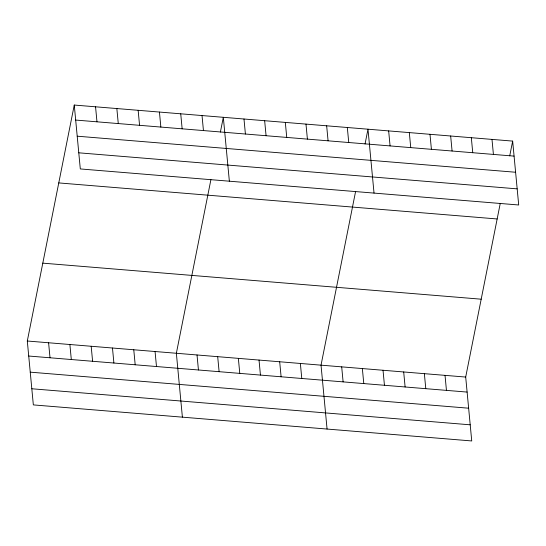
<?xml version="1.0" encoding="UTF-8"?>
<svg xmlns="http://www.w3.org/2000/svg" width="546" height="546" viewBox="0 0 546 546"><rect width="100%" height="100%" fill="white"/><g stroke="black" fill="none" stroke-linecap="round" stroke-linejoin="round"><path stroke-width="0.82" d="M500.259 203.399L465.697 377.061L471.737 440.95L33.34 404.9L27.3 341.011L74.263 105.05L512.66 141.1L518.7 204.989L80.303 168.939L74.263 105.05M210.92 179.6L176.358 353.269L182.391 417.151M220.386 132.064L223.321 117.308L229.361 181.197M355.589 191.496L321.028 365.165L327.068 429.054M365.056 143.96L367.99 129.204L374.03 193.093M509.725 155.856L512.66 141.1M75.682 120.065L514.079 156.115M77.211 136.193L515.601 172.249M78.781 152.812L517.178 188.861M58.763 182.917L497.16 218.966M42.8 263.145L481.197 299.194M27.3 341.011L465.697 377.061M28.72 356.026L467.117 392.076M30.242 372.154L468.639 408.203M31.811 388.766L470.208 424.815M491.994 139.401L493.413 154.416M471.328 137.701L472.747 152.716M450.662 136.002L452.081 151.017M429.989 134.302L431.408 149.317M445.031 375.361L446.451 390.376M409.323 132.603L410.742 147.618M424.365 373.662L425.778 388.677M388.656 130.904L390.076 145.918M403.692 371.962L405.112 386.978M383.026 370.263L384.445 385.278M347.324 127.505L348.744 142.52M362.36 368.564L363.779 383.579M326.658 125.805L328.078 140.82M341.694 366.864L343.113 381.879M305.985 124.106L307.405 139.121M285.319 122.406L286.739 137.421M300.361 363.465L301.774 378.48M264.653 120.707L266.073 135.722M279.689 361.766L281.108 376.781M243.987 119.008L245.407 134.023M259.022 360.067L260.442 375.082M238.356 358.367L239.776 373.375M202.027 115.561L203.446 130.576M217.69 356.668L219.11 371.676M180.733 113.807L182.152 128.822M197.024 354.968L198.444 369.976M159.439 112.06L160.858 127.075M138.145 110.306L139.564 125.321M155.064 351.515L156.484 366.53M116.851 108.558L118.27 123.567M133.77 349.761L135.19 364.776M95.557 106.804L96.976 121.819M112.476 348.014L113.896 363.029M91.182 346.26L92.602 361.275M69.888 344.512L71.308 359.527M48.594 342.758L50.014 357.773"/></g></svg>
